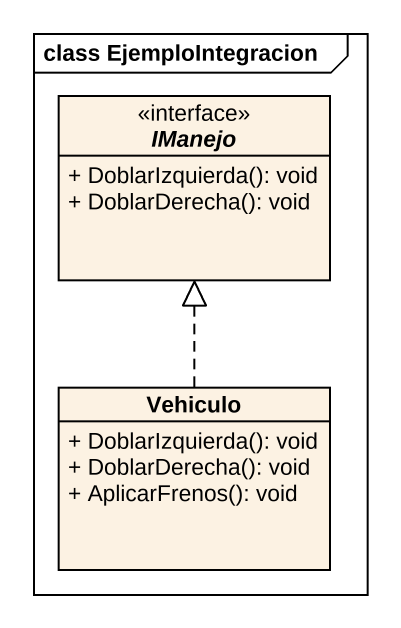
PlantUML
@startuml
mainframe class EjemploIntegracion
hide circle
hide empty members
skinparam classAttributeIconSize 0
interface IManejo <<interface>> {
  + DoblarIzquierda(): void
  + DoblarDerecha(): void
}
class Vehiculo {
  + DoblarIzquierda(): void
  + DoblarDerecha(): void
  + AplicarFrenos(): void
}
Vehiculo .up.|> IManejo
@enduml
